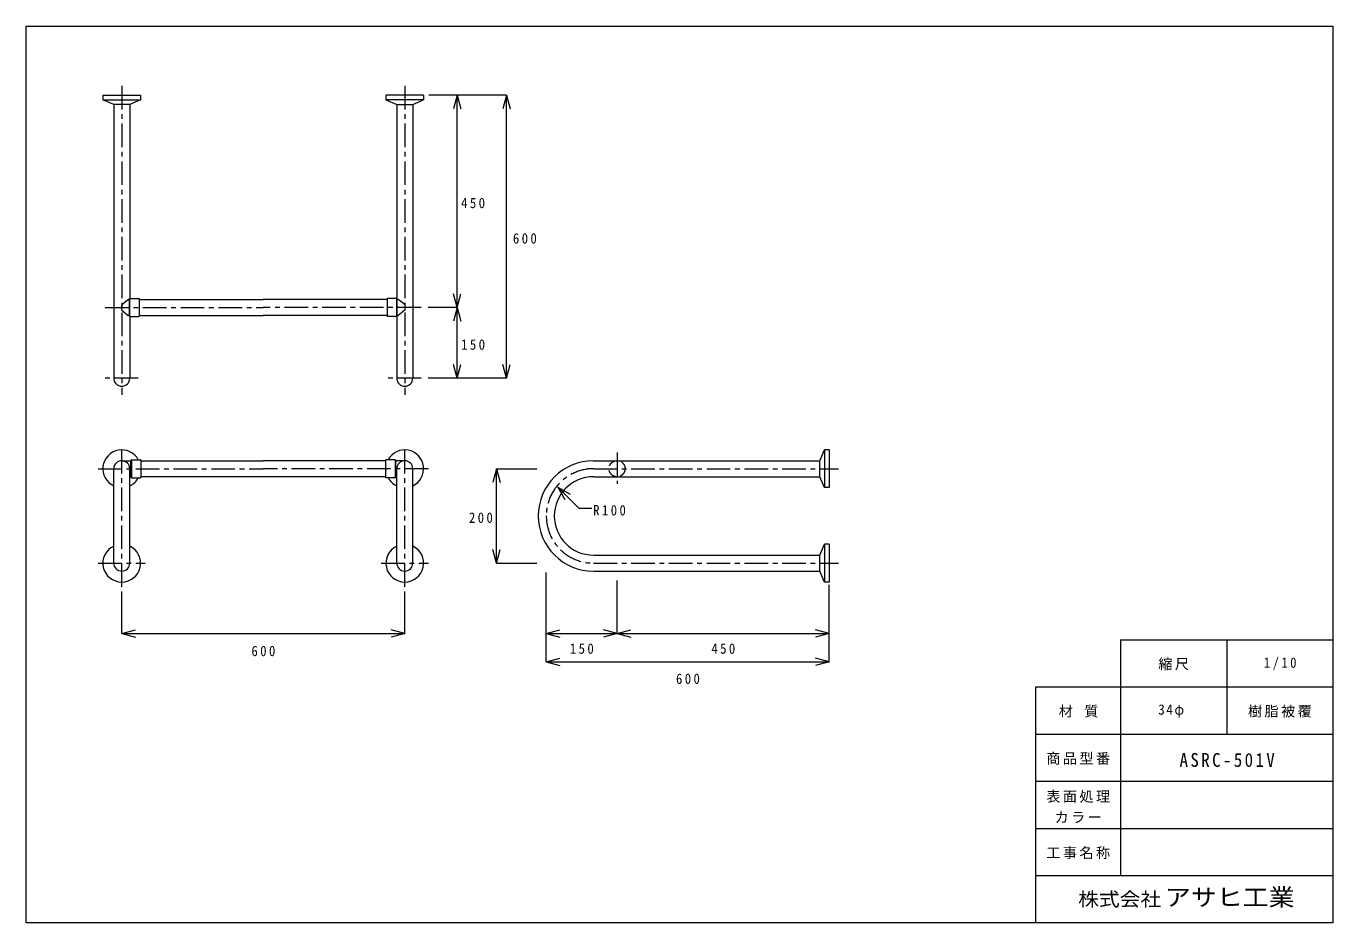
# Model space of a CAD drawing. Units: millimetres, scale not verified. Extents: x -1392 to 1378, y -898 to 1002.
import ezdxf
from ezdxf.enums import TextEntityAlignment as Align

# ---------------------------------------------------------------- set-up
doc = ezdxf.new("R2010")
doc.units = ezdxf.units.MM
doc.header["$LTSCALE"] = 10
doc.linetypes.add('CHAIN1', pattern=[8, 5, -1, 1, -1])
doc.linetypes.add('DASHED2', pattern=[3, 2, -1])
doc.layers.add('0-9_外形線1000', color=7, linetype='Continuous', lineweight=9)
doc.styles.add('ＭＳ ゴシック', font='')
doc.styles.get('ＭＳ ゴシック').set_extended_font_data('MS Gothic')

msp = doc.modelspace()

# ---------------------------------------------------------------- linework, layer by layer
at = {"layer": '0-9_外形線1000', "color": 5, "linetype": 'CHAIN1', "lineweight": 18}
for p, q in [((-1189.67, 875.49), (-1189.67, 221.06)), ((-589.67, 875.49), (-589.67, 221.06)), ((-1224.67, 406.06), (-889.67, 406.06)), ((-554.67, 406.06), (-889.67, 406.06)), ((-1154.67, 256.06), (-1224.67, 256.06)), ((-554.67, 256.06), (-624.67, 256.06)), ((-1189.67, -185.78), (-1189.67, 114.22)), ((-589.67, -185.78), (-589.67, 114.22)), ((-139.67, 98.61), (-139.67, 32.07)), ((-1239.67, 64.22), (-889.67, 64.22)), ((-539.67, 64.22), (-889.67, 64.22)), ((-189.67, 64.22), (330.11, 64.22)), ((-1239.67, -135.78), (-1139.67, -135.78)), ((-639.67, -135.78), (-539.67, -135.78)), ((-189.67, -135.78), (330.11, -135.78))]:
    msp.add_line(p, q, dxfattribs=at)
at = {"layer": '0-9_外形線1000'}
for p, q in [((-1206.67, 836.06), (-1206.67, 256.06)), ((-1172.67, 836.06), (-1172.67, 424.34)), ((-606.67, 836.06), (-606.67, 424.39)), ((-572.67, 836.06), (-572.67, 256.06)), ((-549.67, 856.06), (-549.67, 846.06)), ((-1189.47, 412.21), (-1175.8, 422.95)), ((-1173.81, 423.06), (-1175.49, 423.06)), ((-1173.55, 423.13), (-1173.55, 388.9)), ((-1173.4, 423.27), (-1172.31, 424.84)), ((-1172.17, 387.13), (-1172.17, 424.98)), ((-1171.9, 425.06), (-1153.17, 425.06)), ((-1152.17, 388.06), (-1152.17, 424.06)), ((-1152.17, 423.06), (-889.67, 423.06)), ((-627.17, 423.06), (-889.67, 423.06)), ((-627.17, 424.06), (-627.17, 388.06)), ((-607.42, 425.06), (-626.17, 425.06)), ((-607.17, 424.99), (-607.17, 387.13)), ((-605.82, 423.26), (-607.02, 424.86)), ((-605.78, 388.98), (-605.78, 423.22)), ((-605.42, 423.06), (-603.84, 423.06)), ((-589.86, 412.21), (-603.53, 422.95)), ((-1189.67, 400.3), (-1189.67, 411.82)), ((-1189.47, 399.91), (-1175.8, 389.17)), ((-1173.92, 389.06), (-1175.49, 389.06)), ((-1173.52, 388.86), (-1172.32, 387.26)), ((-1152.17, 389.06), (-889.67, 389.06)), ((-627.17, 389.06), (-889.67, 389.06)), ((-605.93, 388.84), (-607.02, 387.27)), ((-605.52, 389.06), (-603.84, 389.06)), ((-589.86, 399.91), (-603.53, 389.17)), ((-589.67, 411.82), (-589.67, 400.3)), ((-1172.67, 387.73), (-1172.67, 256.06)), ((-1171.92, 387.06), (-1153.17, 387.06)), ((-607.43, 387.06), (-626.17, 387.06)), ((-606.67, 387.78), (-606.67, 256.06)), ((-1169.17, 83.15), (-1169.17, 45.29)), ((-1168.92, 83.22), (-1150.17, 83.22)), ((-610.42, 83.22), (-629.17, 83.22)), ((-610.17, 83.15), (-610.17, 45.29)), ((-1206.67, -135.78), (-1206.67, 64.22)), ((-1189.67, 81.22), (-1170.92, 81.22)), ((-1172.67, -135.78), (-1172.67, 64.22)), ((-1170.55, 47.14), (-1170.55, 81.38)), ((-1170.52, 81.42), (-1169.32, 83.02)), ((-1149.17, 82.22), (-1149.17, 46.22)), ((-1149.17, 81.22), (-889.67, 81.22)), ((-630.17, 81.22), (-889.67, 81.22)), ((-630.17, 82.22), (-630.17, 46.22)), ((-608.82, 81.42), (-610.02, 83.02)), ((-608.78, 47.14), (-608.78, 81.38)), ((-608.42, 81.22), (-606.84, 81.22)), ((-589.67, 81.22), (-608.42, 81.22)), ((-606.67, -135.78), (-606.67, 64.22)), ((-572.67, -135.78), (-572.67, 64.22)), ((-189.67, 81.22), (290.33, 81.22)), ((-1170.81, 47.22), (-1172.67, 47.22)), ((-1170.4, 47), (-1169.31, 45.43)), ((-1168.9, 45.22), (-1150.17, 45.22)), ((-630.17, 47.22), (-1149.17, 47.22)), ((-610.43, 45.22), (-629.17, 45.22)), ((-608.93, 47), (-610.02, 45.43)), ((-608.52, 47.22), (-606.84, 47.22)), ((-606.67, 47.22), (-608.52, 47.22)), ((-189.67, 47.22), (290.33, 47.22)), ((-189.67, -118.78), (290.33, -118.78)), ((-189.67, -152.78), (290.33, -152.78)), ((927.72, -297.97), (1377.72, -297.97)), ((927.72, -297.97), (927.72, -797.97)), ((927.72, -297.97), (1377.72, -297.97)), ((1152.72, -297.97), (1152.72, -497.97)), ((747.72, -397.97), (1377.72, -397.97)), ((747.72, -497.97), (1377.72, -497.97)), ((747.72, -497.97), (1377.72, -497.97)), ((747.72, -597.97), (1377.72, -597.97)), ((747.72, -597.97), (1377.72, -597.97)), ((747.72, -697.97), (1377.72, -697.97)), ((747.72, -697.97), (1377.72, -697.97)), ((747.72, -797.97), (1377.72, -797.97)), ((747.72, -797.97), (1377.72, -797.97))]:
    msp.add_line(p, q, dxfattribs=at)
at = {"layer": '0-9_外形線1000', "color": 3}
for p, q in [((-478.37, 856.06), (-538.84, 856.06)), ((-478.37, 856.06), (-486.13, 827.08)), ((-478.37, 406.06), (-478.37, 856.06)), ((-478.37, 856.06), (-470.61, 827.08)), ((-373.67, 856.06), (-478.37, 856.06)), ((-373.67, 856.06), (-381.43, 827.08)), ((-373.67, 256.06), (-373.67, 856.06)), ((-373.67, 856.06), (-365.9, 827.08)), ((-478.37, 406.06), (-486.13, 435.04)), ((-478.37, 406.06), (-470.61, 435.04)), ((-478.37, 406.06), (-540.22, 406.06)), ((-478.37, 406.06), (-486.13, 377.08)), ((-478.37, 256.06), (-478.37, 406.06)), ((-478.37, 406.06), (-470.61, 377.08)), ((-478.37, 256.06), (-486.13, 285.04)), ((-478.37, 256.06), (-470.61, 285.04)), ((-373.67, 256.06), (-381.43, 285.04)), ((-373.67, 256.06), (-365.9, 285.04)), ((-478.37, 256.06), (-540.22, 256.06)), ((-373.67, 256.06), (-478.37, 256.06)), ((-395.45, 64.22), (-403.22, 35.24)), ((-395.45, -135.78), (-395.45, 64.22)), ((-395.45, 64.22), (-387.69, 35.24)), ((-395.45, 64.22), (-309.67, 64.22)), ((-265.12, 25.22), (-239.14, 10.22)), ((-265.12, 25.22), (-250.12, -0.76)), ((-220.93, -18.97), (-265.12, 25.22)), ((-220.93, -18.97), (-193.4, -18.97)), ((-395.45, -135.78), (-403.22, -106.8)), ((-395.45, -135.78), (-387.69, -106.8)), ((-395.45, -135.78), (-309.67, -135.78)), ((-289.67, -285.06), (-289.67, -155.78)), ((-139.67, -285.06), (-139.67, -172.78)), ((310.33, -285.06), (310.33, -181.59)), ((-1189.67, -285.06), (-1189.67, -195.78)), ((-589.67, -285.06), (-589.67, -195.78)), ((-1189.67, -285.06), (-1160.69, -277.29)), ((-1189.67, -285.06), (-589.67, -285.06)), ((-1189.67, -285.06), (-1160.69, -292.82)), ((-589.67, -285.06), (-618.64, -277.29)), ((-589.67, -285.06), (-618.64, -292.82)), ((-289.67, -285.06), (-260.69, -277.29)), ((-289.67, -285.06), (-139.67, -285.06)), ((-289.67, -285.06), (-260.69, -292.82)), ((-289.67, -345.06), (-289.67, -285.06)), ((-139.67, -285.06), (-168.64, -277.29)), ((-139.67, -285.06), (-168.64, -292.82)), ((-139.67, -285.06), (-110.69, -277.29)), ((-139.67, -285.06), (310.33, -285.06)), ((-139.67, -285.06), (-110.69, -292.82)), ((310.33, -285.06), (281.36, -277.29)), ((310.33, -285.06), (281.36, -292.82)), ((310.33, -345.06), (310.33, -285.06)), ((-289.67, -345.06), (-260.69, -337.29)), ((-289.67, -345.06), (310.33, -345.06)), ((-289.67, -345.06), (-260.69, -352.82)), ((310.33, -345.06), (281.36, -337.29)), ((310.33, -345.06), (281.36, -352.82))]:
    msp.add_line(p, q, dxfattribs=at)
at = {"layer": '0-9_外形線1000'}
for points in [[(-1392.28, -897.97), (-1392.28, 1002.03), (1377.72, 1002.03), (1377.72, -897.97)], [(-1392.28, -897.97), (-1392.28, 1002.03), (1377.72, 1002.03), (1377.72, -897.97)], [(-1392.28, -897.97), (-1392.28, 1002.03), (1377.72, 1002.03), (1377.72, -897.97)], [(-549.67, 846.06), (-629.67, 846.06), (-606.67, 836.06), (-572.67, 836.06)]]:
    msp.add_lwpolyline(points, close=True, dxfattribs=at)
for points in [[(-1229.67, 856.06), (-1149.67, 856.06), (-1149.67, 846.06)], [(-1229.67, 856.06), (-1229.67, 846.06), (-1149.67, 846.06), (-1172.67, 836.06), (-1206.67, 836.06), (-1229.67, 846.06)], [(-549.67, 856.06), (-629.67, 856.06), (-629.67, 846.06)], [(310.33, 104.22), (300.33, 104.22), (300.33, 24.22), (290.33, 47.22), (290.33, 81.22), (300.33, 104.22)], [(310.33, 104.22), (310.33, 24.22), (300.33, 24.22)], [(310.33, -95.78), (300.33, -95.78), (300.33, -175.78), (290.33, -152.78), (290.33, -118.78), (300.33, -95.78)], [(310.33, -95.78), (310.33, -175.78), (300.33, -175.78)], [(747.72, -897.97), (747.72, -397.97), (1377.72, -397.97)]]:
    msp.add_lwpolyline(points, dxfattribs=at)
at = {"layer": '0-9_外形線1000', "color": 4, "linetype": 'DASHED2'}
msp.add_circle((-139.67, 64.22), 17, dxfattribs=at)
at = {"layer": '0-9_外形線1000'}
for centre, radius, start, end in [((-1175.49, 422.56), 0.5, 90, 128.15723), ((-1173.81, 423.56), 0.5, 270, 325.28716), ((-1171.9, 424.56), 0.5, 90, 145.28716), ((-1153.17, 424.06), 1, 0, 90), ((-626.17, 424.06), 1, 90, 180), ((-607.42, 424.56), 0.5, 36.8699, 90), ((-605.42, 423.56), 0.5, 216.8699, 270), ((-603.84, 422.56), 0.5, 51.84277, 90), ((-1189.17, 411.82), 0.5, 128.15723, 180), ((-1189.17, 400.3), 0.5, 180, 231.84277), ((-1175.49, 389.56), 0.5, 231.84277, 270), ((-1173.92, 388.56), 0.5, 36.8699, 90), ((-1153.17, 388.06), 1, 270, 0), ((-626.17, 388.06), 1, 180, 270), ((-605.52, 388.56), 0.5, 90, 145.28716), ((-603.84, 389.56), 0.5, 270, 308.15723), ((-590.17, 411.82), 0.5, 0, 51.84277), ((-590.17, 400.3), 0.5, 308.15723, 0), ((-1171.92, 387.56), 0.5, 216.8699, 270), ((-607.43, 387.56), 0.5, 270, 325.28716), ((-1189.67, 256.06), 17, 180, 0), ((-589.67, 256.06), 17, 180, 0), ((-1189.67, 64.22), 40, 28.35935, 244.84934), ((-1168.92, 82.72), 0.5, 90, 143.1301), ((-1150.17, 82.22), 1, 0, 90), ((-629.17, 82.22), 1, 90, 180), ((-589.67, 64.22), 40, 295.15066, 151.64065), ((-610.42, 82.72), 0.5, 36.8699, 90), ((-1189.67, 64.22), 17, 0, 180), ((-1170.92, 81.72), 0.5, 270, 323.1301), ((-608.42, 81.72), 0.5, 216.8699, 270), ((-589.67, 64.22), 17, 0, 180), ((-189.67, -35.78), 117, 90, 180), ((-1189.67, 64.22), 40, 295.15066, 331.64065), ((-1170.81, 46.72), 0.5, 34.71284, 90), ((-1168.9, 45.72), 0.5, 214.71284, 270), ((-1150.17, 46.22), 1, 270, 0), ((-629.17, 46.22), 1, 180, 270), ((-589.67, 64.22), 40, 208.30898, 244.84934), ((-610.43, 45.72), 0.5, 270, 325.28716), ((-608.52, 46.72), 0.5, 90, 145.28716), ((-189.67, -35.78), 83, 90, 180), ((-189.67, -35.78), 117, 180, 270), ((-189.67, -35.78), 83, 180, 270), ((-1189.67, -135.78), 40, 115.15066, 64.84934), ((-589.67, -135.78), 40, 115.15066, 64.84934), ((-1189.67, -135.78), 17, 180, 0), ((-589.67, -135.78), 17, 180, 0)]:
    msp.add_arc(centre, radius, start, end, dxfattribs=at)
at = {"layer": '0-9_外形線1000', "color": 5, "linetype": 'CHAIN1', "lineweight": 18}
for start, end in [(90, 180), (180, 270)]:
    msp.add_arc((-189.67, -35.78), 100, start, end, dxfattribs=at)

# ---------------------------------------------------------------- texts
at = {"layer": '0-9_外形線1000', "color": 2, "style": 'ＭＳ ゴシック', "width": 1.1}
for s, height, p in [('株式会社', 29.33, (837.84, -871.32)), ('アサヒ工業', 36.66, (1021.56, -872.99))]:
    msp.add_text(s, height=height, dxfattribs=at).set_placement(p, align=Align.BOTTOM_LEFT)
at = {"layer": '0-9_外形線1000', "color": 2, "attachment_point": 7, "style": 'ＭＳ ゴシック'}
for s, insert, char_height in [('\\T1.38;\\W0.9;450', (-470.17, 616.06), 21.99), ('\\T1.38;\\W0.9;600', (-360.36, 541.06), 21.99), ('\\T1.38;\\W0.9;150', (-470.17, 316.06), 21.99), ('\\T1.38;\\W0.9;R100', (-190.23, -35.03), 21.99), ('\\T1.38;\\W0.9;200', (-453.65, -50.78), 21.99), ('\\T1.38;\\W0.9;600', (-914.67, -333.26), 21.99), ('\\T1.38;\\W0.9;150', (-239.67, -328.15), 21.99), ('\\T1.38;\\W0.9;450', (60.33, -328.15), 21.99), ('\\T1.17;縮尺', (1007.72, -362.97), 21.99), ('\\T1.38;\\W0.9;1/10', (1231.47, -362.97), 21.99), ('\\T1.38;\\W0.9;600', (-14.67, -391.99), 21.99), ('\\T1.21;材\\~質', (796.47, -462.97), 21.99), ('\\T1.27;\\W0.9;34φ', (1007.72, -462.97), 21.99), ('\\T1.17;樹脂被覆', (1197.72, -462.97), 21.99), ('\\T1.17;商品型番', (770.22, -562.97), 21.99), ('\\T1.28;\\W0.9;ASRC-501V', (1052.72, -567.97), 29.33), ('\\T1.17;表面処理', (770.22, -643.66), 21.99), ('\\T1.17;カラー', (787.72, -686.62), 21.99), ('\\T1.17;工事名称', (770.22, -762.97), 21.99)]:
    msp.add_mtext(s, dxfattribs=dict(at, insert=insert, char_height=char_height))

doc.saveas('drawing.dxf')
